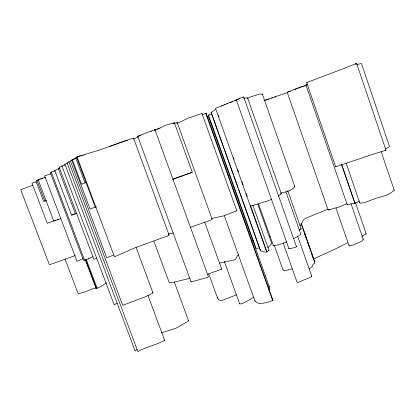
<?xml version="1.0" encoding="UTF-8"?>
<svg xmlns="http://www.w3.org/2000/svg" width="415" height="415" viewBox="0 0 415 415"><rect width="100%" height="100%" fill="white"/><g stroke="black" fill="none" stroke-linecap="round" stroke-linejoin="round"><path stroke-width="0.62" d="M243.885 98.158L247.542 97.836L281.313 193.753L278.185 196.176M138.792 136.053L137.733 136.296L141.328 134.813A31.374 2.314 -19.4 0 0 144.778 133.423L154.909 129.688L208.387 276.598A3.424 0.571 -20.3 0 1 208.237 276.831L207.692 277.204A2.085 0.348 -20.3 0 1 207.21 277.448L198.344 280.011A30.819 5.291 -20.7 0 0 194.796 280.95L191.05 281.868L191.372 281.567M296.435 246.567L296.056 247.05L294.012 247.688A21.782 3.548 -18.8 0 1 291.579 248.305L288.933 248.741L289.452 248.362M174.373 282.101L188.514 320.696A7.226 1.567 -21.2 0 1 188.114 321.309L176.339 328.026L165.673 331.518A4.492 0.975 -21.6 0 1 164.179 332.01L161.362 332.451M136.073 247.376L152.959 292.85C147.745 296.632 140.867 298.017 134.979 300.688A113.243 15.236 -21 0 1 131 302.187L122.721 305.31L68.791 161.622L69.943 161.217M255.002 300.714L254.981 300.984A13.513 3.055 -19.4 0 0 255.391 301.617L259.059 303.573L260.931 303.785L269.506 301.762L272.671 300.517L272.977 300.242L272.577 299.905M167.063 236.135L165.077 236.835A7.62 0.669 -20.3 0 0 163.977 237.24L135.575 247.568L121.73 253.632A35.021 3.196 -20.5 0 0 118.835 254.877L114.441 256.797L77.024 156.797L81.672 155.397A35.451 2.625 -19.2 0 0 84.722 154.468L99.382 150.08L128.162 139.798A7.709 0.55 -19.4 0 0 129.283 139.404L133.277 138.143A18.893 1.312 -19.3 0 1 133.563 138.205L133.542 138.382A6.292 0.436 -19.4 0 1 133.433 138.465M259.442 247.89L256.097 248.44L208.491 115.183L211.889 113.663M385.976 150.209L356.63 63.391L351.303 65.471A97.769 6.562 -20.6 0 1 348.813 66.473L347.9 66.841A125.989 8.814 -20.6 0 1 342.998 68.802L306.649 82.616L335.662 166.788L372.146 154.541A124.464 10.743 -18.8 0 1 377.131 152.99L378.06 152.699A96.628 8.004 -18.8 0 1 380.596 151.921L385.976 150.178L385.327 150.235M306.649 82.637L307.225 82.549M252.911 205.176L268.987 250.37C266.902 253.425 262.851 251.723 260.402 250.81M285.816 191.58L300.813 234.247L299.054 235.704L293.545 238.646M269.159 290.158L269.33 288.928A212.236 42.724 -23.1 0 0 269.361 287.72L269.205 286.506L208.646 117.014L208.273 116.765A216.791 12.751 -18.8 0 0 207.739 116.599L206.846 116.475M247.542 97.836L247.205 98.127M297.809 236.602L311.758 276.234L311.52 276.706A3.113 0.68 -18.6 0 1 310.659 277.267L306.239 279.036A25.445 5.774 -18.5 0 0 304.361 279.788C302.836 280.016 297.903 283.248 297.368 282.169M262.482 94.822L262.384 94.262L261.683 93.94L259.266 94.221L250.546 96.887L247.532 98.573M154.925 129.703L154.23 130.092M174.16 123.431L177.241 122.658L176.883 122.985M201.913 113.554L189.064 117.793A5.94 0.42 -19.8 0 0 187.834 118.275L178.46 122.856A9.291 0.648 -19.7 0 1 177.874 123.115L177.189 123.411M283.196 269.88C284.825 271.96 289.613 268.873 292.17 268.899M177.241 122.658L212.127 219.26L209.321 220.681L201.654 223.374A55.833 5.26 -20.1 0 0 198.318 224.52L190.584 227.238M217.616 297.503C217.46 299.869 220.557 301.062 222.539 300.164A3.496 0.721 -20.3 0 0 224.339 299.62L236.394 294.837M77.045 213.253L71.582 215.131L54.733 170.477L57.908 169.024A6.168 0.389 -19 0 0 58.754 168.656M204.745 222.269L221.709 269.117L207.785 274.185M147.906 295.319L164.631 340.29C156.325 345.176 146.303 346.67 137.93 351.624L66.971 162.69L69.066 162.021M106.603 282.812L100.212 286.9L96.13 288.524L96.322 288.233M137.733 136.296L191.05 281.868M239.844 303.64C241.286 305.139 245.96 301.243 248.03 300.626A39.067 8.243 -20.3 0 0 250.525 299.205L253.715 297.187M335.642 166.768L335.958 166.534M359.945 202.318L359.857 203.028L360.625 203.21L364.469 202.572L376.587 198.09L385.898 195.377L389.81 193.494L394.188 190.444A7.05 0.918 -17.9 0 0 393.98 190.112M287.673 190.485L301.171 228.914L298.842 230.216M359.1 200.901C356.054 204.107 352.153 202.971 348.393 204.699A2.9 0.379 -18.3 0 1 347.682 204.839L347.231 204.777L347.692 204.393M273.542 245.109C273.584 246.754 277.687 244.705 278.942 244.648A11.63 1.79 -19.1 0 0 281.37 243.885L286.822 241.821M356.63 63.391L356.07 63.739M260.329 249.607L260.091 250.027L260.449 249.97M313.533 258.96L323.109 254.545A78.938 13.612 -19 0 0 327.632 252.533L329.681 251.599A106.603 17.752 -19.2 0 0 333.893 249.628L334.91 249.14A85.599 14.618 -19.1 0 0 337.727 247.771L347.635 242.796M299.905 225.848L301.721 223.431A128.111 17.046 -20.4 0 0 302.136 222.642L303.318 220.064L305.31 218.409L327.383 209.404M346.831 203.724L339.579 206.846L329.619 209.611A6.37 0.82 -18.6 0 1 328.856 209.829L328.115 209.995L328.55 209.741M349.207 245.576L349.114 245.862A1.795 0.342 -17.9 0 0 349.394 245.908L350.774 245.675A5.53 1.043 -17.8 0 0 352.444 245.229L353.087 245.021A3.963 0.747 -17.8 0 0 354.083 244.658L361.787 241.136A2.189 0.41 -17.7 0 0 362.119 240.959L363.275 239.351L351.033 203.796M288.923 248.725L236.322 99.891L238.781 98.77A22.156 1.546 -20.2 0 1 241.136 97.805L243.709 96.975L296.455 246.629M314.394 263.245L312.661 264.988L312.614 265.901A9.981 2.023 -18.7 0 1 312.521 266.202L309.237 268.915M154.463 130.113L162.54 126.886A5.468 0.394 -19.6 0 0 163.557 126.388L164.874 125.444L168.703 124.339A21.891 1.608 -19.8 0 0 170.726 123.789L174.404 122.809L173.958 123.053M328.115 209.995L287.232 92.27L287.937 91.969A6.458 0.353 -20.3 0 1 288.69 91.679L298.416 87.819L306 85.308M75.406 213.839L58.313 168.49L59.957 167.873M137.168 349.347L135.119 351.002L64.807 163.956L67.303 163.334M238.765 254.628L237.198 256.071L235.829 258.83L234.532 259.832L219.582 263.1M347.231 204.777L305.876 84.836L307.416 84.105M267.929 247.553L271.763 243.678L257.715 204.128M250.478 205.601L250.344 205.69A4.913 0.425 -19.5 0 0 250.131 205.892L250.541 206.016A15.77 1.364 -19.4 0 0 251.106 205.98L266.949 201.104A10.251 0.892 -19.4 0 0 268.873 200.409L271.804 199.288M109.461 146.703L109.84 146.495M71.582 215.131L74.347 214.083M205.555 113.855L206.193 113.394L202.53 114.628M295.018 89.427L295.693 89.116M361.896 236.337L366.123 233.993A2.168 0.389 -17.7 0 0 366.113 233.77L365.74 233.728M211.489 112.756L211.157 112.906L211.443 112.916M133.542 139.175L138.112 136.976M117.222 303.23L114.192 304.76L61.825 165.704L65.15 164.703M355.214 64.154L355.702 63.92M328.83 209.606L329.204 209.43M110.136 146.36L110.862 146.049M221.33 106.121L221.89 105.877M385.104 149.037L389.535 146.609L361.481 63.516L356.547 64.61M82.933 258.711L77.019 261.331L44.618 175.784L50.889 173.932M252.668 240.752L253.332 240.467M76.153 158.089L75.38 158.411M173.584 123.214L172.863 123.514M222.497 105.618L223.135 105.348M174.404 122.809L192.275 172.241L191.896 172.386M295.973 88.997L296.481 88.794M269.408 236.69L270.108 236.405M111.277 145.878L112.979 145.209M150.993 131.384L151.283 131.264M92.789 256.792L84.66 260.407L51.227 171.914L54.93 170.949M88.369 258.13L88.898 257.923M86.574 182.367L83.436 183.565A9.016 0.275 -19.5 0 1 81.547 184.25L72.293 159.568A9.042 0.633 -19.1 0 0 74.192 158.878A4.798 0.332 -19.1 0 0 75.38 158.411M226.559 103.983L227.238 103.719M113.404 145.043L114.275 144.721M298.12 88.162L298.551 88.001M54.36 220.697L47.279 223.327L32.002 183.181L36.188 181.967M62.115 166.145L59.21 167.235L93.889 259.287L96.794 258.296M55.039 220.443L55.781 220.168M57.384 219.566L58.214 219.26M75.094 255.609L54.464 262.98A47.009 2.827 -20.6 0 1 49.375 264.682L20.75 189.769A47.414 2.303 -19.2 0 1 25.797 187.845L32.858 185.225M184.67 175.068L191.517 172.526M96.15 206.955L95.289 207.272L76.516 157.098L77.833 156.714A42.942 2.858 -19 0 1 79.073 156.362M60.632 218.653L53.826 221.138L38.066 179.628L45.002 177.397M75.006 213.839L75.722 213.575M183.861 175.369L183.57 175.472M114.737 144.55L117.471 143.585M299.184 87.767L299.786 87.555M229.796 102.78L230.398 102.562M159.692 128.432L160.091 128.292M64.128 165.403L64.636 165.222M182.984 175.68L182.123 175.965M158.546 128.837L158.919 128.707M230.984 102.355L231.565 102.152M306.161 85.454L305.533 85.672M167.287 236.057L168.9 235.243A18.675 1.603 -20.4 0 0 169.066 234.978L133.599 138.252M157.835 129.086L157.171 129.319M121.74 142.106L123.805 141.396M120.573 142.511L121.164 142.309M118.088 143.372L118.711 143.154M119.338 142.942L119.961 142.724M264.168 100.663L264.853 100.43M265.574 100.181L268.754 99.102M156.564 129.527L156.014 129.713M300.356 87.358L301.072 87.119M304.719 85.952L304.154 86.144M46.221 200.476L44.804 200.959L36.951 180.281L38.382 179.825A39.98 2.132 -19 0 1 38.756 179.711M236.716 100.005L233.718 101.032A10.37 0.731 -20.1 0 0 231.767 101.732L216.22 108.009A15.952 1.115 -20.1 0 0 215.748 108.315L215.489 108.631A4.97 0.348 -20 0 0 215.779 108.631L215.935 108.606M234.791 101.037L235.248 100.886M124.256 141.24L125.06 140.976M209.103 118.84L209.798 118.607M86.18 182.284L84.945 182.704L75.566 157.653L77.014 157.202M274.585 97.141L275.685 96.778M192.244 172.251L186.662 174.227A42.678 0.394 -19.8 0 0 186.273 174.367M155.76 129.796L154.769 130.113M287.834 92.452L264.023 100.534M236.031 100.627L236.358 100.518M237.992 99.408L238.376 99.284M237.645 99.517L236.322 99.891M301.575 86.953L302.374 86.704M303.64 86.31L302.997 86.512M290.443 91.274L287.268 92.265M46.231 200.668L43.658 201.483L35.846 180.924L37.334 180.535M125.418 140.867L126.316 140.597M139.668 135.788L139.201 135.928M44.716 177.89L45.266 177.724M182.232 175.939L172.837 179.223L178.735 177.075A42.678 0.394 -19.8 0 1 185.884 174.507M211.562 218.57L212.273 218.373A9.187 0.789 -19.9 0 1 212.885 218.212L223 216.039A5.877 0.508 -19.8 0 0 224.25 215.639L236.789 210.742L201.97 113.461M77.387 157.098L77.745 157M295.729 89.324L295.309 89.433M280.794 193.048C285.582 192.306 292.124 190.526 294.749 186.568L262.467 94.387M306.841 84.619L305.876 84.836M173.273 232.971L168.355 234.06M82.678 155.386L83.176 155.251M37.895 180.39L38.471 180.24M211.375 112.491L210.996 112.522L215.878 109.306L266.7 252.004M300.299 229.018L301.171 228.914M51.683 172.344L50.298 172.458L83.586 260.537L84.338 259.998M58.764 168.428L58.313 168.49M189.785 278.346L173.864 282.184L169.258 282.667L153.856 241.146M209.378 115.033L208.491 115.183M280.711 193.738L281.313 193.753M164.065 340.227L164.631 340.29M236.26 210.675L236.789 210.742M96.119 288.041L93.868 288.42A4.601 0.55 -21.4 0 0 92.519 288.84L83.789 292.326L78.902 293.561A18.8 2.194 -21.3 0 1 78.139 293.581L65.015 259.059M268.718 250.287L268.987 250.37M362.892 239.133L363.25 239.279M127.618 140.343L127.327 140.358A4.783 0.332 -19.4 0 0 126.788 140.472M221.449 268.998L221.709 269.117M152.538 292.668L152.959 292.85M311.442 275.965L311.758 276.234M268.692 285.857L269.205 286.506M294.463 186.138L294.749 186.568M169.061 234.911L168.926 234.828A6.225 0.534 -20.3 0 0 168.786 234.823M313.522 259.188L313.787 259.567M314.388 261.066L314.798 262.674A12.357 2.454 -18.7 0 1 314.394 263.245M314.29 260.9L314.108 260.584A59.221 11.402 -17.5 0 1 313.937 260.148M86.227 259.302L97.167 288.275M85.537 259.536L96.472 288.498M85.371 260.039L96.13 288.524M208.714 273.807L217.564 298.131M224.323 261.388L239.73 304.008M224.349 215.888L255.033 301.223M218.321 115.303L218.975 117.134M233.308 157.384L233.961 159.215M237.437 168.972L238.521 172.023M241.997 181.78L243.081 184.831M246.121 193.369L247.21 196.414M250.468 205.565L266.975 251.915M211.562 113.419L233.536 175.011M233.972 176.23L238.106 187.819M238.542 189.038L242.241 199.402M242.676 200.621L260.304 250.022M211.24 112.849L260.2 250.043M206.193 113.394L272.977 300.242M205.809 113.482L272.671 300.517M274.268 245.332L283.149 270.347M258.649 204.18L273.355 245.592M283.108 242.765L297.166 282.496M301.337 223.457L314.819 261.875M301.166 223.597L313.823 259.666M304.299 232.903L306.649 239.611M307.717 242.656L309.647 248.144M311.359 253.02L313.284 258.509M335.968 207.951L349.077 245.815M346.136 163.204L359.764 202.899M355.473 202.66L366.186 233.827M341.628 164.252L355.11 203.464M341.436 164.324L354.924 203.537M381.157 151.651L394.25 190.298M271.498 98.173A80.23 4.026 -20 0 1 272.489 97.841M243.387 97.307A19.91 1.442 -20.1 0 0 243.579 97.162L243.615 97.126A9.343 0.674 -20.1 0 0 243.714 96.986M239.657 98.869A32.925 2.449 -20.3 0 1 239.216 99.014M296.113 246.354A19.567 3.299 -19.2 0 1 296.175 246.375L296.232 246.401A9.182 1.541 -19 0 1 296.435 246.567M72.049 160.154A32.645 2.34 -19.1 0 1 70.301 160.735L106.686 257.736A32.251 2.853 -20.7 0 1 109.57 256.61L112.418 255.531A24.978 2.184 -20.7 0 1 113.435 255.152M55.065 170.503A7.299 0.451 -19.1 0 1 54.733 170.477M75.883 158.509A39.752 2.9 -19.1 0 1 75.343 158.696M74.778 158.888A39.752 2.9 -19.1 0 1 74.192 159.09M73.585 159.298A39.752 2.9 -19.1 0 1 72.309 159.728L71.634 159.957L90.029 209.03L90.693 208.792A39.503 0.353 -19.9 0 1 96.192 206.8M84.146 155.008A12.061 0.83 -19.1 0 1 84.442 154.935M79.462 156.258A42.942 2.858 -19 0 1 80.209 156.05M80.904 155.858A42.942 2.858 -19 0 1 81.838 155.609M39.524 179.472A39.98 2.132 -19 0 1 39.913 179.347M40.696 179.109A39.98 2.132 -19 0 1 41.479 178.865M42.252 178.632A39.98 2.132 -19 0 1 42.631 178.517M232.141 101.95A28.853 1.966 -20.1 0 1 232.706 101.753M224.479 104.798A13.145 0.918 -20.1 0 1 225.169 104.523M140.986 135.378A12.118 0.866 -19.5 0 1 140.711 135.466M297.062 88.566A5.628 0.311 -20.4 0 1 297.69 88.322M188.166 320.188A6.749 1.463 -21.2 0 1 188.524 320.53"/></g></svg>
